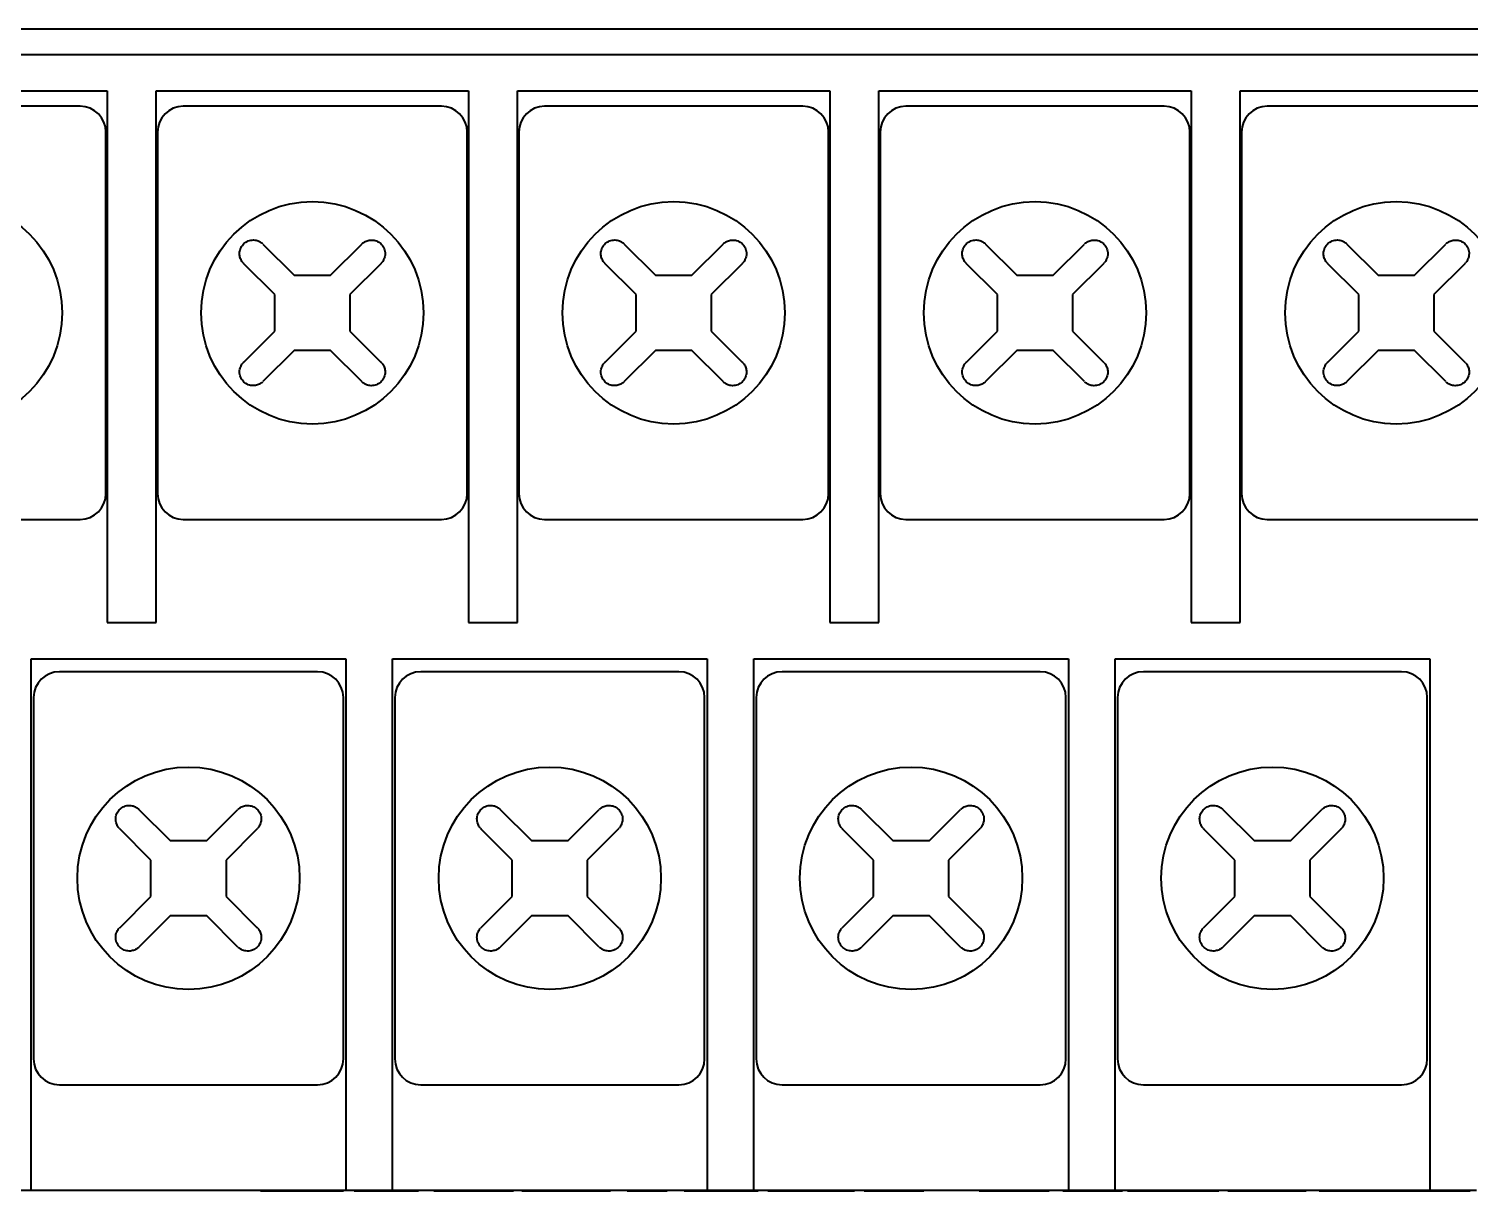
# Model space of a CAD drawing. Header units: millimetres. Extents: x 0 to 5945, y 0 to 4205.
# Drawn here: x 1637.94 to 1665.87, y 292.11 to 314.62 of the extents above; entities that cross this region are included whole.
import ezdxf

# ---------------------------------------------------------------- set-up
doc = ezdxf.new("R2010")
doc.units = ezdxf.units.MM
doc.header["$LTSCALE"] = 5
doc.layers.add('가시적인 것(ISO)', color=3, linetype='Continuous', lineweight=40)

msp = doc.modelspace()

# ---------------------------------------------------------------- linework, layer by layer
at = {"layer": '가시적인 것(ISO)'}
for p, q in [((1585.237, 314.623), (1734.237, 314.623)), ((1587.237, 314.123), (1732.237, 314.123)), ((1633.412, 313.423), (1639.462, 313.423)), ((1639.462, 313.423), (1639.462, 303.123)), ((1640.412, 303.123), (1640.412, 313.423)), ((1640.412, 313.423), (1646.462, 313.423)), ((1646.462, 313.423), (1646.462, 303.123)), ((1647.412, 303.123), (1647.412, 313.423)), ((1647.412, 313.423), (1653.462, 313.423)), ((1653.462, 313.423), (1653.462, 303.123)), ((1654.412, 303.123), (1654.412, 313.423)), ((1654.412, 313.423), (1660.462, 313.423)), ((1660.462, 313.423), (1660.462, 303.123)), ((1661.412, 303.123), (1661.412, 313.423)), ((1661.412, 313.423), (1667.462, 313.423)), ((1638.937, 313.123), (1633.937, 313.123)), ((1645.937, 313.123), (1640.937, 313.123)), ((1652.937, 313.123), (1647.937, 313.123)), ((1659.937, 313.123), (1654.937, 313.123)), ((1666.937, 313.123), (1661.937, 313.123)), ((1639.437, 305.623), (1639.437, 312.623)), ((1640.437, 312.623), (1640.437, 305.623)), ((1646.437, 305.623), (1646.437, 312.623)), ((1647.437, 312.623), (1647.437, 305.623)), ((1653.437, 305.623), (1653.437, 312.623)), ((1654.437, 312.623), (1654.437, 305.623)), ((1660.437, 305.623), (1660.437, 312.623)), ((1661.437, 312.623), (1661.437, 305.623)), ((1642.478, 310.456), (1643.083, 309.851)), ((1643.79, 309.851), (1644.395, 310.456)), ((1649.478, 310.456), (1650.083, 309.851)), ((1650.79, 309.851), (1651.395, 310.456)), ((1656.478, 310.456), (1657.083, 309.851)), ((1657.79, 309.851), (1658.395, 310.456)), ((1663.478, 310.456), (1664.083, 309.851)), ((1664.79, 309.851), (1665.395, 310.456)), ((1642.709, 309.476), (1642.104, 310.081)), ((1644.769, 310.081), (1644.164, 309.476)), ((1649.709, 309.476), (1649.104, 310.081)), ((1651.769, 310.081), (1651.164, 309.476)), ((1656.709, 309.476), (1656.104, 310.081)), ((1658.769, 310.081), (1658.164, 309.476)), ((1663.709, 309.476), (1663.104, 310.081)), ((1665.769, 310.081), (1665.164, 309.476)), ((1643.083, 309.851), (1643.79, 309.851)), ((1650.083, 309.851), (1650.79, 309.851)), ((1657.083, 309.851), (1657.79, 309.851)), ((1664.083, 309.851), (1664.79, 309.851)), ((1642.709, 308.769), (1642.709, 309.476)), ((1644.164, 309.476), (1644.164, 308.769)), ((1649.709, 308.769), (1649.709, 309.476)), ((1651.164, 309.476), (1651.164, 308.769)), ((1656.709, 308.769), (1656.709, 309.476)), ((1658.164, 309.476), (1658.164, 308.769)), ((1663.709, 308.769), (1663.709, 309.476)), ((1665.164, 309.476), (1665.164, 308.769)), ((1642.104, 308.164), (1642.709, 308.769)), ((1644.164, 308.769), (1644.769, 308.164)), ((1649.104, 308.164), (1649.709, 308.769)), ((1651.164, 308.769), (1651.769, 308.164)), ((1656.104, 308.164), (1656.709, 308.769)), ((1658.164, 308.769), (1658.769, 308.164)), ((1663.104, 308.164), (1663.709, 308.769)), ((1665.164, 308.769), (1665.769, 308.164)), ((1643.083, 308.395), (1642.478, 307.79)), ((1643.79, 308.395), (1643.083, 308.395)), ((1644.395, 307.79), (1643.79, 308.395)), ((1650.083, 308.395), (1649.478, 307.79)), ((1650.79, 308.395), (1650.083, 308.395)), ((1651.395, 307.79), (1650.79, 308.395)), ((1657.083, 308.395), (1656.478, 307.79)), ((1657.79, 308.395), (1657.083, 308.395)), ((1658.395, 307.79), (1657.79, 308.395)), ((1664.083, 308.395), (1663.478, 307.79)), ((1664.79, 308.395), (1664.083, 308.395)), ((1665.395, 307.79), (1664.79, 308.395)), ((1633.937, 305.123), (1638.937, 305.123)), ((1640.937, 305.123), (1645.937, 305.123)), ((1647.937, 305.123), (1652.937, 305.123)), ((1654.937, 305.123), (1659.937, 305.123)), ((1661.937, 305.123), (1666.937, 305.123)), ((1639.462, 303.123), (1640.412, 303.123)), ((1646.462, 303.123), (1647.412, 303.123)), ((1653.462, 303.123), (1654.412, 303.123)), ((1660.462, 303.123), (1661.412, 303.123)), ((1637.987, 302.423), (1644.087, 302.423)), ((1637.987, 292.123), (1637.987, 302.423)), ((1644.087, 302.423), (1644.087, 292.123)), ((1644.987, 302.423), (1651.087, 302.423)), ((1644.987, 292.123), (1644.987, 302.423)), ((1651.087, 302.423), (1651.087, 292.123)), ((1651.987, 302.423), (1658.087, 302.423)), ((1651.987, 292.123), (1651.987, 302.423)), ((1658.087, 302.423), (1658.087, 292.123)), ((1658.987, 302.423), (1665.087, 302.423)), ((1658.987, 292.123), (1658.987, 302.423)), ((1665.087, 302.423), (1665.087, 292.123)), ((1643.537, 302.173), (1638.537, 302.173)), ((1650.537, 302.173), (1645.537, 302.173)), ((1657.537, 302.173), (1652.537, 302.173)), ((1664.537, 302.173), (1659.537, 302.173)), ((1638.037, 301.673), (1638.037, 294.673)), ((1644.037, 294.673), (1644.037, 301.673)), ((1645.037, 301.673), (1645.037, 294.673)), ((1651.037, 294.673), (1651.037, 301.673)), ((1652.037, 301.673), (1652.037, 294.673)), ((1658.037, 294.673), (1658.037, 301.673)), ((1659.037, 301.673), (1659.037, 294.673)), ((1665.037, 294.673), (1665.037, 301.673)), ((1640.078, 299.506), (1640.683, 298.901)), ((1641.39, 298.901), (1641.995, 299.506)), ((1647.078, 299.506), (1647.683, 298.901)), ((1648.39, 298.901), (1648.995, 299.506)), ((1654.078, 299.506), (1654.683, 298.901)), ((1655.39, 298.901), (1655.995, 299.506)), ((1661.078, 299.506), (1661.683, 298.901)), ((1662.39, 298.901), (1662.995, 299.506)), ((1640.309, 298.526), (1639.704, 299.131)), ((1642.369, 299.131), (1641.764, 298.526)), ((1647.309, 298.526), (1646.704, 299.131)), ((1649.369, 299.131), (1648.764, 298.526)), ((1654.309, 298.526), (1653.704, 299.131)), ((1656.369, 299.131), (1655.764, 298.526)), ((1661.309, 298.526), (1660.704, 299.131)), ((1663.369, 299.131), (1662.764, 298.526)), ((1640.683, 298.901), (1641.39, 298.901)), ((1647.683, 298.901), (1648.39, 298.901)), ((1654.683, 298.901), (1655.39, 298.901)), ((1661.683, 298.901), (1662.39, 298.901)), ((1640.309, 297.819), (1640.309, 298.526)), ((1641.764, 298.526), (1641.764, 297.819)), ((1647.309, 297.819), (1647.309, 298.526)), ((1648.764, 298.526), (1648.764, 297.819)), ((1654.309, 297.819), (1654.309, 298.526)), ((1655.764, 298.526), (1655.764, 297.819)), ((1661.309, 297.819), (1661.309, 298.526)), ((1662.764, 298.526), (1662.764, 297.819)), ((1639.704, 297.214), (1640.309, 297.819)), ((1641.764, 297.819), (1642.369, 297.214)), ((1646.704, 297.214), (1647.309, 297.819)), ((1648.764, 297.819), (1649.369, 297.214)), ((1653.704, 297.214), (1654.309, 297.819)), ((1655.764, 297.819), (1656.369, 297.214)), ((1660.704, 297.214), (1661.309, 297.819)), ((1662.764, 297.819), (1663.369, 297.214)), ((1640.683, 297.445), (1640.078, 296.84)), ((1641.39, 297.445), (1640.683, 297.445)), ((1641.995, 296.84), (1641.39, 297.445)), ((1647.683, 297.445), (1647.078, 296.84)), ((1648.39, 297.445), (1647.683, 297.445)), ((1648.995, 296.84), (1648.39, 297.445)), ((1654.683, 297.445), (1654.078, 296.84)), ((1655.39, 297.445), (1654.683, 297.445)), ((1655.995, 296.84), (1655.39, 297.445)), ((1661.683, 297.445), (1661.078, 296.84)), ((1662.39, 297.445), (1661.683, 297.445)), ((1662.995, 296.84), (1662.39, 297.445)), ((1638.537, 294.173), (1643.537, 294.173)), ((1645.537, 294.173), (1650.537, 294.173)), ((1652.537, 294.173), (1657.537, 294.173)), ((1659.537, 294.173), (1664.537, 294.173)), ((1637.987, 292.123), (1637.087, 292.123)), ((1644.087, 292.123), (1637.987, 292.123)), ((1642.435, 292.123), (1642.435, 292.113)), ((1644.043, 292.113), (1642.435, 292.113)), ((1644.043, 292.123), (1644.043, 292.113)), ((1644.987, 292.123), (1644.087, 292.123)), ((1644.245, 292.123), (1644.245, 292.113)), ((1645.496, 292.113), (1644.245, 292.113)), ((1651.087, 292.123), (1644.987, 292.123)), ((1645.496, 292.123), (1645.496, 292.113)), ((1645.788, 292.123), (1645.788, 292.113)), ((1646.304, 292.113), (1645.788, 292.113)), ((1647.039, 292.123), (1647.039, 292.113)), ((1647.336, 292.113), (1647.039, 292.113)), ((1647.336, 292.123), (1647.336, 292.113)), ((1647.495, 292.123), (1647.495, 292.113)), ((1647.858, 292.113), (1647.495, 292.113)), ((1647.858, 292.123), (1647.858, 292.113)), ((1648.357, 292.113), (1647.858, 292.113)), ((1648.357, 292.123), (1648.357, 292.113)), ((1648.84, 292.113), (1648.357, 292.113)), ((1648.84, 292.123), (1648.84, 292.113)), ((1649.21, 292.113), (1648.84, 292.113)), ((1649.21, 292.123), (1649.21, 292.113)), ((1649.537, 292.123), (1649.537, 292.113)), ((1650.312, 292.113), (1649.537, 292.113)), ((1650.312, 292.123), (1650.312, 292.113)), ((1650.641, 292.123), (1650.641, 292.113)), ((1651.018, 292.113), (1650.641, 292.113)), ((1651.018, 292.123), (1651.018, 292.113)), ((1651.824, 292.113), (1651.018, 292.113)), ((1651.987, 292.123), (1651.087, 292.123)), ((1651.824, 292.123), (1651.824, 292.113)), ((1652.072, 292.113), (1651.824, 292.113)), ((1658.087, 292.123), (1651.987, 292.123)), ((1652.072, 292.123), (1652.072, 292.113)), ((1652.261, 292.123), (1652.261, 292.113)), ((1652.936, 292.113), (1652.261, 292.113)), ((1652.936, 292.123), (1652.936, 292.113)), ((1653.263, 292.113), (1652.936, 292.113)), ((1653.263, 292.123), (1653.263, 292.113)), ((1653.937, 292.113), (1653.263, 292.113)), ((1653.937, 292.123), (1653.937, 292.113)), ((1654.127, 292.123), (1654.127, 292.113)), ((1654.393, 292.113), (1654.127, 292.113)), ((1654.393, 292.123), (1654.393, 292.113)), ((1655.286, 292.113), (1654.393, 292.113)), ((1655.286, 292.123), (1655.286, 292.113)), ((1656.354, 292.123), (1656.354, 292.113)), ((1656.884, 292.113), (1656.354, 292.113)), ((1657.409, 292.123), (1657.409, 292.113)), ((1657.616, 292.123), (1657.616, 292.113)), ((1657.71, 292.123), (1657.71, 292.113)), ((1657.975, 292.123), (1657.975, 292.113)), ((1658.24, 292.113), (1657.975, 292.113)), ((1658.987, 292.123), (1658.087, 292.123)), ((1658.24, 292.123), (1658.24, 292.113)), ((1659.133, 292.113), (1658.24, 292.113)), ((1665.087, 292.123), (1658.987, 292.123)), ((1659.133, 292.123), (1659.133, 292.113)), ((1659.229, 292.123), (1659.229, 292.113)), ((1659.469, 292.123), (1659.469, 292.113)), ((1660.757, 292.123), (1660.757, 292.113)), ((1660.997, 292.123), (1660.997, 292.113)), ((1661.175, 292.123), (1661.175, 292.113)), ((1662.427, 292.123), (1662.427, 292.113)), ((1662.693, 292.123), (1662.693, 292.113)), ((1662.94, 292.123), (1662.94, 292.113)), ((1663.206, 292.113), (1662.94, 292.113)), ((1663.206, 292.123), (1663.206, 292.113)), ((1664.026, 292.113), (1663.206, 292.113)), ((1664.026, 292.123), (1664.026, 292.113)), ((1664.351, 292.113), (1664.026, 292.113)), ((1664.351, 292.123), (1664.351, 292.113)), ((1664.399, 292.113), (1664.351, 292.113)), ((1664.399, 292.123), (1664.399, 292.113)), ((1665.868, 292.113), (1664.399, 292.113)), ((1665.987, 292.123), (1665.087, 292.123))]:
    msp.add_line(p, q, dxfattribs=at)
for centre in [(1636.437, 309.123), (1643.437, 309.123), (1650.437, 309.123), (1657.437, 309.123), (1664.437, 309.123), (1641.037, 298.173), (1648.037, 298.173), (1655.037, 298.173), (1662.037, 298.173)]:
    msp.add_circle(centre, 2.153, dxfattribs=at)
for centre, radius, start, end in [((1638.937, 312.623), 0.5, 0, 90), ((1640.937, 312.623), 0.5, 90, 180), ((1645.937, 312.623), 0.5, 0, 90), ((1647.937, 312.623), 0.5, 90, 180), ((1652.937, 312.623), 0.5, 0, 90), ((1654.937, 312.623), 0.5, 90, 180), ((1659.937, 312.623), 0.5, 0, 90), ((1661.937, 312.623), 0.5, 90, 180), ((1642.291, 310.269), 0.265, 45, 47.5466), ((1644.582, 310.269), 0.265, 132.4534, 135), ((1649.291, 310.269), 0.265, 45, 47.5466), ((1651.582, 310.269), 0.265, 132.4534, 135), ((1656.291, 310.269), 0.265, 45, 47.5466), ((1658.582, 310.269), 0.265, 132.4534, 135), ((1663.291, 310.269), 0.265, 45, 47.5466), ((1665.582, 310.269), 0.265, 132.4534, 135), ((1642.291, 310.269), 0.265, 222.4534, 225), ((1644.582, 310.269), 0.265, 315, 317.5466), ((1649.291, 310.269), 0.265, 222.4534, 225), ((1651.582, 310.269), 0.265, 315, 317.5466), ((1656.291, 310.269), 0.265, 222.4534, 225), ((1658.582, 310.269), 0.265, 315, 317.5466), ((1663.291, 310.269), 0.265, 222.4534, 225), ((1665.582, 310.269), 0.265, 315, 317.5466), ((1642.291, 307.977), 0.265, 135, 137.5466), ((1644.582, 307.977), 0.265, 42.4534, 45), ((1649.291, 307.977), 0.265, 135, 137.5466), ((1651.582, 307.977), 0.265, 42.4534, 45), ((1656.291, 307.977), 0.265, 135, 137.5466), ((1658.582, 307.977), 0.265, 42.4534, 45), ((1663.291, 307.977), 0.265, 135, 137.5466), ((1665.582, 307.977), 0.265, 42.4534, 45), ((1642.291, 307.977), 0.265, 312.4534, 315), ((1644.582, 307.977), 0.265, 225, 227.5466), ((1649.291, 307.977), 0.265, 312.4534, 315), ((1651.582, 307.977), 0.265, 225, 227.5466), ((1656.291, 307.977), 0.265, 312.4534, 315), ((1658.582, 307.977), 0.265, 225, 227.5466), ((1663.291, 307.977), 0.265, 312.4534, 315), ((1665.582, 307.977), 0.265, 225, 227.5466), ((1638.937, 305.623), 0.5, 270, 0), ((1640.937, 305.623), 0.5, 180, 270), ((1645.937, 305.623), 0.5, 270, 0), ((1647.937, 305.623), 0.5, 180, 270), ((1652.937, 305.623), 0.5, 270, 0), ((1654.937, 305.623), 0.5, 180, 270), ((1659.937, 305.623), 0.5, 270, 0), ((1661.937, 305.623), 0.5, 180, 270), ((1638.537, 301.673), 0.5, 90, 180), ((1643.537, 301.673), 0.5, 0, 90), ((1645.537, 301.673), 0.5, 90, 180), ((1650.537, 301.673), 0.5, 0, 90), ((1652.537, 301.673), 0.5, 90, 180), ((1657.537, 301.673), 0.5, 0, 90), ((1659.537, 301.673), 0.5, 90, 180), ((1664.537, 301.673), 0.5, 0, 90), ((1639.891, 299.319), 0.265, 45, 47.5466), ((1642.182, 299.319), 0.265, 132.4534, 135), ((1646.891, 299.319), 0.265, 45, 47.5466), ((1649.182, 299.319), 0.265, 132.4534, 135), ((1653.891, 299.319), 0.265, 45, 47.5466), ((1656.182, 299.319), 0.265, 132.4534, 135), ((1660.891, 299.319), 0.265, 45, 47.5466), ((1663.182, 299.319), 0.265, 132.4534, 135), ((1639.891, 299.319), 0.265, 222.4534, 225), ((1642.182, 299.319), 0.265, 315, 317.5466), ((1646.891, 299.319), 0.265, 222.4534, 225), ((1649.182, 299.319), 0.265, 315, 317.5466), ((1653.891, 299.319), 0.265, 222.4534, 225), ((1656.182, 299.319), 0.265, 315, 317.5466), ((1660.891, 299.319), 0.265, 222.4534, 225), ((1663.182, 299.319), 0.265, 315, 317.5466), ((1639.891, 297.027), 0.265, 135, 137.5466), ((1642.182, 297.027), 0.265, 42.4534, 45), ((1646.891, 297.027), 0.265, 135, 137.5466), ((1649.182, 297.027), 0.265, 42.4534, 45), ((1653.891, 297.027), 0.265, 135, 137.5466), ((1656.182, 297.027), 0.265, 42.4534, 45), ((1660.891, 297.027), 0.265, 135, 137.5466), ((1663.182, 297.027), 0.265, 42.4534, 45), ((1639.891, 297.027), 0.265, 312.4534, 315), ((1642.182, 297.027), 0.265, 225, 227.5466), ((1646.891, 297.027), 0.265, 312.4534, 315), ((1649.182, 297.027), 0.265, 225, 227.5466), ((1653.891, 297.027), 0.265, 312.4534, 315), ((1656.182, 297.027), 0.265, 225, 227.5466), ((1660.891, 297.027), 0.265, 312.4534, 315), ((1663.182, 297.027), 0.265, 225, 227.5466), ((1638.537, 294.673), 0.5, 180, 270), ((1643.537, 294.673), 0.5, 270, 0), ((1645.537, 294.673), 0.5, 180, 270), ((1650.537, 294.673), 0.5, 270, 0), ((1652.537, 294.673), 0.5, 180, 270), ((1657.537, 294.673), 0.5, 270, 0), ((1659.537, 294.673), 0.5, 180, 270), ((1664.537, 294.673), 0.5, 270, 0)]:
    msp.add_arc(centre, radius, start, end, dxfattribs=at)
for points, knots in [([(1642.096, 310.09), (1642.079, 310.108), (1642.066, 310.128), (1642.043, 310.173), (1642.034, 310.199), (1642.025, 310.256), (1642.025, 310.288), (1642.037, 310.35), (1642.049, 310.381), (1642.084, 310.436), (1642.105, 310.46), (1642.157, 310.499), (1642.186, 310.514), (1642.252, 310.533), (1642.287, 310.536), (1642.353, 310.528), (1642.383, 310.519), (1642.432, 310.494), (1642.452, 310.48), (1642.47, 310.464)], [0.17059599, 0.17059599, 0.17059599, 0.17059599, 0.177827, 0.177827, 0.18607071, 0.18607071, 0.19559567, 0.19559567, 0.20559758, 0.20559758, 0.21517808, 0.21517808, 0.22505637, 0.22505637, 0.23591621, 0.23591621, 0.2454181, 0.2454181, 0.25259342, 0.25259342, 0.25259342, 0.25259342]), ([(1644.404, 310.464), (1644.421, 310.48), (1644.441, 310.494), (1644.487, 310.517), (1644.513, 310.525), (1644.57, 310.535), (1644.601, 310.534), (1644.664, 310.522), (1644.695, 310.51), (1644.75, 310.476), (1644.774, 310.454), (1644.813, 310.403), (1644.828, 310.373), (1644.846, 310.308), (1644.849, 310.272), (1644.841, 310.206), (1644.832, 310.176), (1644.807, 310.127), (1644.794, 310.108), (1644.778, 310.09)], [0.17059599, 0.17059599, 0.17059599, 0.17059599, 0.177827, 0.177827, 0.18607071, 0.18607071, 0.19559567, 0.19559567, 0.20559758, 0.20559758, 0.21517808, 0.21517808, 0.22505637, 0.22505637, 0.23591621, 0.23591621, 0.2454181, 0.2454181, 0.25259342, 0.25259342, 0.25259342, 0.25259342]), ([(1649.096, 310.09), (1649.079, 310.108), (1649.066, 310.128), (1649.043, 310.173), (1649.034, 310.199), (1649.025, 310.256), (1649.025, 310.288), (1649.037, 310.35), (1649.049, 310.381), (1649.084, 310.436), (1649.105, 310.46), (1649.157, 310.499), (1649.186, 310.514), (1649.252, 310.533), (1649.287, 310.536), (1649.353, 310.528), (1649.383, 310.519), (1649.432, 310.494), (1649.452, 310.48), (1649.47, 310.464)], [0.17059599, 0.17059599, 0.17059599, 0.17059599, 0.177827, 0.177827, 0.18607071, 0.18607071, 0.19559567, 0.19559567, 0.20559758, 0.20559758, 0.21517808, 0.21517808, 0.22505637, 0.22505637, 0.23591621, 0.23591621, 0.2454181, 0.2454181, 0.25259342, 0.25259342, 0.25259342, 0.25259342]), ([(1651.404, 310.464), (1651.421, 310.48), (1651.441, 310.494), (1651.487, 310.517), (1651.513, 310.525), (1651.57, 310.535), (1651.601, 310.534), (1651.664, 310.522), (1651.695, 310.51), (1651.75, 310.476), (1651.774, 310.454), (1651.813, 310.403), (1651.828, 310.373), (1651.846, 310.308), (1651.849, 310.272), (1651.841, 310.206), (1651.832, 310.176), (1651.807, 310.127), (1651.794, 310.108), (1651.778, 310.09)], [0.17059599, 0.17059599, 0.17059599, 0.17059599, 0.177827, 0.177827, 0.18607071, 0.18607071, 0.19559567, 0.19559567, 0.20559758, 0.20559758, 0.21517808, 0.21517808, 0.22505637, 0.22505637, 0.23591621, 0.23591621, 0.2454181, 0.2454181, 0.25259342, 0.25259342, 0.25259342, 0.25259342]), ([(1656.096, 310.09), (1656.079, 310.108), (1656.066, 310.128), (1656.043, 310.173), (1656.034, 310.199), (1656.025, 310.256), (1656.025, 310.288), (1656.037, 310.35), (1656.049, 310.381), (1656.084, 310.436), (1656.105, 310.46), (1656.157, 310.499), (1656.186, 310.514), (1656.252, 310.533), (1656.287, 310.536), (1656.353, 310.528), (1656.383, 310.519), (1656.432, 310.494), (1656.452, 310.48), (1656.47, 310.464)], [0.17059599, 0.17059599, 0.17059599, 0.17059599, 0.177827, 0.177827, 0.18607071, 0.18607071, 0.19559567, 0.19559567, 0.20559758, 0.20559758, 0.21517808, 0.21517808, 0.22505637, 0.22505637, 0.23591621, 0.23591621, 0.2454181, 0.2454181, 0.25259342, 0.25259342, 0.25259342, 0.25259342]), ([(1658.404, 310.464), (1658.421, 310.48), (1658.441, 310.494), (1658.487, 310.517), (1658.513, 310.525), (1658.57, 310.535), (1658.601, 310.534), (1658.664, 310.522), (1658.695, 310.51), (1658.75, 310.476), (1658.774, 310.454), (1658.813, 310.403), (1658.828, 310.373), (1658.846, 310.308), (1658.849, 310.272), (1658.841, 310.206), (1658.832, 310.176), (1658.807, 310.127), (1658.794, 310.108), (1658.778, 310.09)], [0.17059599, 0.17059599, 0.17059599, 0.17059599, 0.177827, 0.177827, 0.18607071, 0.18607071, 0.19559567, 0.19559567, 0.20559758, 0.20559758, 0.21517808, 0.21517808, 0.22505637, 0.22505637, 0.23591621, 0.23591621, 0.2454181, 0.2454181, 0.25259342, 0.25259342, 0.25259342, 0.25259342]), ([(1663.096, 310.09), (1663.079, 310.108), (1663.066, 310.128), (1663.043, 310.173), (1663.034, 310.199), (1663.025, 310.256), (1663.025, 310.288), (1663.037, 310.35), (1663.049, 310.381), (1663.084, 310.436), (1663.105, 310.46), (1663.157, 310.499), (1663.186, 310.514), (1663.252, 310.533), (1663.287, 310.536), (1663.353, 310.528), (1663.383, 310.519), (1663.432, 310.494), (1663.452, 310.48), (1663.47, 310.464)], [0.17059599, 0.17059599, 0.17059599, 0.17059599, 0.177827, 0.177827, 0.18607071, 0.18607071, 0.19559567, 0.19559567, 0.20559758, 0.20559758, 0.21517808, 0.21517808, 0.22505637, 0.22505637, 0.23591621, 0.23591621, 0.2454181, 0.2454181, 0.25259342, 0.25259342, 0.25259342, 0.25259342]), ([(1665.404, 310.464), (1665.421, 310.48), (1665.441, 310.494), (1665.487, 310.517), (1665.513, 310.525), (1665.57, 310.535), (1665.601, 310.534), (1665.664, 310.522), (1665.695, 310.51), (1665.75, 310.476), (1665.774, 310.454), (1665.813, 310.403), (1665.828, 310.373), (1665.846, 310.308), (1665.849, 310.272), (1665.841, 310.206), (1665.832, 310.176), (1665.807, 310.127), (1665.794, 310.108), (1665.778, 310.09)], [0.17059599, 0.17059599, 0.17059599, 0.17059599, 0.177827, 0.177827, 0.18607071, 0.18607071, 0.19559567, 0.19559567, 0.20559758, 0.20559758, 0.21517808, 0.21517808, 0.22505637, 0.22505637, 0.23591621, 0.23591621, 0.2454181, 0.2454181, 0.25259342, 0.25259342, 0.25259342, 0.25259342]), ([(1642.47, 307.782), (1642.452, 307.766), (1642.432, 307.752), (1642.386, 307.729), (1642.36, 307.721), (1642.303, 307.711), (1642.272, 307.712), (1642.209, 307.723), (1642.178, 307.736), (1642.123, 307.77), (1642.1, 307.792), (1642.061, 307.843), (1642.046, 307.873), (1642.027, 307.938), (1642.024, 307.974), (1642.032, 308.039), (1642.041, 308.07), (1642.066, 308.119), (1642.08, 308.138), (1642.096, 308.156)], [0.17059599, 0.17059599, 0.17059599, 0.17059599, 0.177827, 0.177827, 0.18607071, 0.18607071, 0.19559567, 0.19559567, 0.20559758, 0.20559758, 0.21517808, 0.21517808, 0.22505637, 0.22505637, 0.23591621, 0.23591621, 0.2454181, 0.2454181, 0.25259342, 0.25259342, 0.25259342, 0.25259342]), ([(1644.778, 308.156), (1644.794, 308.138), (1644.808, 308.118), (1644.831, 308.073), (1644.839, 308.047), (1644.848, 307.989), (1644.848, 307.958), (1644.836, 307.896), (1644.824, 307.865), (1644.79, 307.81), (1644.768, 307.786), (1644.716, 307.747), (1644.687, 307.732), (1644.622, 307.713), (1644.586, 307.71), (1644.52, 307.718), (1644.49, 307.727), (1644.441, 307.752), (1644.421, 307.766), (1644.404, 307.782)], [0.17059599, 0.17059599, 0.17059599, 0.17059599, 0.177827, 0.177827, 0.18607071, 0.18607071, 0.19559567, 0.19559567, 0.20559758, 0.20559758, 0.21517808, 0.21517808, 0.22505637, 0.22505637, 0.23591621, 0.23591621, 0.2454181, 0.2454181, 0.25259342, 0.25259342, 0.25259342, 0.25259342]), ([(1649.47, 307.782), (1649.452, 307.766), (1649.432, 307.752), (1649.386, 307.729), (1649.36, 307.721), (1649.303, 307.711), (1649.272, 307.712), (1649.209, 307.723), (1649.178, 307.736), (1649.123, 307.77), (1649.1, 307.792), (1649.061, 307.843), (1649.046, 307.873), (1649.027, 307.938), (1649.024, 307.974), (1649.032, 308.039), (1649.041, 308.07), (1649.066, 308.119), (1649.08, 308.138), (1649.096, 308.156)], [0.17059599, 0.17059599, 0.17059599, 0.17059599, 0.177827, 0.177827, 0.18607071, 0.18607071, 0.19559567, 0.19559567, 0.20559758, 0.20559758, 0.21517808, 0.21517808, 0.22505637, 0.22505637, 0.23591621, 0.23591621, 0.2454181, 0.2454181, 0.25259342, 0.25259342, 0.25259342, 0.25259342]), ([(1651.778, 308.156), (1651.794, 308.138), (1651.808, 308.118), (1651.831, 308.073), (1651.839, 308.047), (1651.848, 307.989), (1651.848, 307.958), (1651.836, 307.896), (1651.824, 307.865), (1651.79, 307.81), (1651.768, 307.786), (1651.716, 307.747), (1651.687, 307.732), (1651.622, 307.713), (1651.586, 307.71), (1651.52, 307.718), (1651.49, 307.727), (1651.441, 307.752), (1651.421, 307.766), (1651.404, 307.782)], [0.17059599, 0.17059599, 0.17059599, 0.17059599, 0.177827, 0.177827, 0.18607071, 0.18607071, 0.19559567, 0.19559567, 0.20559758, 0.20559758, 0.21517808, 0.21517808, 0.22505637, 0.22505637, 0.23591621, 0.23591621, 0.2454181, 0.2454181, 0.25259342, 0.25259342, 0.25259342, 0.25259342]), ([(1656.47, 307.782), (1656.452, 307.766), (1656.432, 307.752), (1656.386, 307.729), (1656.36, 307.721), (1656.303, 307.711), (1656.272, 307.712), (1656.209, 307.723), (1656.178, 307.736), (1656.123, 307.77), (1656.1, 307.792), (1656.061, 307.843), (1656.046, 307.873), (1656.027, 307.938), (1656.024, 307.974), (1656.032, 308.039), (1656.041, 308.07), (1656.066, 308.119), (1656.08, 308.138), (1656.096, 308.156)], [0.17059599, 0.17059599, 0.17059599, 0.17059599, 0.177827, 0.177827, 0.18607071, 0.18607071, 0.19559567, 0.19559567, 0.20559758, 0.20559758, 0.21517808, 0.21517808, 0.22505637, 0.22505637, 0.23591621, 0.23591621, 0.2454181, 0.2454181, 0.25259342, 0.25259342, 0.25259342, 0.25259342]), ([(1658.778, 308.156), (1658.794, 308.138), (1658.808, 308.118), (1658.831, 308.073), (1658.839, 308.047), (1658.848, 307.989), (1658.848, 307.958), (1658.836, 307.896), (1658.824, 307.865), (1658.79, 307.81), (1658.768, 307.786), (1658.716, 307.747), (1658.687, 307.732), (1658.622, 307.713), (1658.586, 307.71), (1658.52, 307.718), (1658.49, 307.727), (1658.441, 307.752), (1658.421, 307.766), (1658.404, 307.782)], [0.17059599, 0.17059599, 0.17059599, 0.17059599, 0.177827, 0.177827, 0.18607071, 0.18607071, 0.19559567, 0.19559567, 0.20559758, 0.20559758, 0.21517808, 0.21517808, 0.22505637, 0.22505637, 0.23591621, 0.23591621, 0.2454181, 0.2454181, 0.25259342, 0.25259342, 0.25259342, 0.25259342]), ([(1663.47, 307.782), (1663.452, 307.766), (1663.432, 307.752), (1663.386, 307.729), (1663.36, 307.721), (1663.303, 307.711), (1663.272, 307.712), (1663.209, 307.723), (1663.178, 307.736), (1663.123, 307.77), (1663.1, 307.792), (1663.061, 307.843), (1663.046, 307.873), (1663.027, 307.938), (1663.024, 307.974), (1663.032, 308.039), (1663.041, 308.07), (1663.066, 308.119), (1663.08, 308.138), (1663.096, 308.156)], [0.17059599, 0.17059599, 0.17059599, 0.17059599, 0.177827, 0.177827, 0.18607071, 0.18607071, 0.19559567, 0.19559567, 0.20559758, 0.20559758, 0.21517808, 0.21517808, 0.22505637, 0.22505637, 0.23591621, 0.23591621, 0.2454181, 0.2454181, 0.25259342, 0.25259342, 0.25259342, 0.25259342]), ([(1665.778, 308.156), (1665.794, 308.138), (1665.808, 308.118), (1665.831, 308.073), (1665.839, 308.047), (1665.848, 307.989), (1665.848, 307.958), (1665.836, 307.896), (1665.824, 307.865), (1665.79, 307.81), (1665.768, 307.786), (1665.716, 307.747), (1665.687, 307.732), (1665.622, 307.713), (1665.586, 307.71), (1665.52, 307.718), (1665.49, 307.727), (1665.441, 307.752), (1665.421, 307.766), (1665.404, 307.782)], [0.17059599, 0.17059599, 0.17059599, 0.17059599, 0.177827, 0.177827, 0.18607071, 0.18607071, 0.19559567, 0.19559567, 0.20559758, 0.20559758, 0.21517808, 0.21517808, 0.22505637, 0.22505637, 0.23591621, 0.23591621, 0.2454181, 0.2454181, 0.25259342, 0.25259342, 0.25259342, 0.25259342]), ([(1639.696, 299.14), (1639.679, 299.158), (1639.666, 299.178), (1639.643, 299.223), (1639.634, 299.249), (1639.625, 299.306), (1639.625, 299.338), (1639.637, 299.4), (1639.649, 299.431), (1639.684, 299.486), (1639.705, 299.51), (1639.757, 299.549), (1639.786, 299.564), (1639.852, 299.583), (1639.887, 299.586), (1639.953, 299.578), (1639.983, 299.569), (1640.032, 299.544), (1640.052, 299.53), (1640.07, 299.514)], [0.17059599, 0.17059599, 0.17059599, 0.17059599, 0.177827, 0.177827, 0.18607071, 0.18607071, 0.19559567, 0.19559567, 0.20559758, 0.20559758, 0.21517808, 0.21517808, 0.22505637, 0.22505637, 0.23591621, 0.23591621, 0.2454181, 0.2454181, 0.25259342, 0.25259342, 0.25259342, 0.25259342]), ([(1642.004, 299.514), (1642.021, 299.53), (1642.041, 299.544), (1642.087, 299.567), (1642.113, 299.575), (1642.17, 299.585), (1642.201, 299.584), (1642.264, 299.572), (1642.295, 299.56), (1642.35, 299.526), (1642.374, 299.504), (1642.413, 299.453), (1642.428, 299.423), (1642.446, 299.358), (1642.449, 299.322), (1642.441, 299.256), (1642.432, 299.226), (1642.407, 299.177), (1642.394, 299.158), (1642.378, 299.14)], [0.17059599, 0.17059599, 0.17059599, 0.17059599, 0.177827, 0.177827, 0.18607071, 0.18607071, 0.19559567, 0.19559567, 0.20559758, 0.20559758, 0.21517808, 0.21517808, 0.22505637, 0.22505637, 0.23591621, 0.23591621, 0.2454181, 0.2454181, 0.25259342, 0.25259342, 0.25259342, 0.25259342]), ([(1646.696, 299.14), (1646.679, 299.158), (1646.666, 299.178), (1646.643, 299.223), (1646.634, 299.249), (1646.625, 299.306), (1646.625, 299.338), (1646.637, 299.4), (1646.649, 299.431), (1646.684, 299.486), (1646.705, 299.51), (1646.757, 299.549), (1646.786, 299.564), (1646.852, 299.583), (1646.887, 299.586), (1646.953, 299.578), (1646.983, 299.569), (1647.032, 299.544), (1647.052, 299.53), (1647.07, 299.514)], [0.17059599, 0.17059599, 0.17059599, 0.17059599, 0.177827, 0.177827, 0.18607071, 0.18607071, 0.19559567, 0.19559567, 0.20559758, 0.20559758, 0.21517808, 0.21517808, 0.22505637, 0.22505637, 0.23591621, 0.23591621, 0.2454181, 0.2454181, 0.25259342, 0.25259342, 0.25259342, 0.25259342]), ([(1649.004, 299.514), (1649.021, 299.53), (1649.041, 299.544), (1649.087, 299.567), (1649.113, 299.575), (1649.17, 299.585), (1649.201, 299.584), (1649.264, 299.572), (1649.295, 299.56), (1649.35, 299.526), (1649.374, 299.504), (1649.413, 299.453), (1649.428, 299.423), (1649.446, 299.358), (1649.449, 299.322), (1649.441, 299.256), (1649.432, 299.226), (1649.407, 299.177), (1649.394, 299.158), (1649.378, 299.14)], [0.17059599, 0.17059599, 0.17059599, 0.17059599, 0.177827, 0.177827, 0.18607071, 0.18607071, 0.19559567, 0.19559567, 0.20559758, 0.20559758, 0.21517808, 0.21517808, 0.22505637, 0.22505637, 0.23591621, 0.23591621, 0.2454181, 0.2454181, 0.25259342, 0.25259342, 0.25259342, 0.25259342]), ([(1653.696, 299.14), (1653.679, 299.158), (1653.666, 299.178), (1653.643, 299.223), (1653.634, 299.249), (1653.625, 299.306), (1653.625, 299.338), (1653.637, 299.4), (1653.649, 299.431), (1653.684, 299.486), (1653.705, 299.51), (1653.757, 299.549), (1653.786, 299.564), (1653.852, 299.583), (1653.887, 299.586), (1653.953, 299.578), (1653.983, 299.569), (1654.032, 299.544), (1654.052, 299.53), (1654.07, 299.514)], [0.17059599, 0.17059599, 0.17059599, 0.17059599, 0.177827, 0.177827, 0.18607071, 0.18607071, 0.19559567, 0.19559567, 0.20559758, 0.20559758, 0.21517808, 0.21517808, 0.22505637, 0.22505637, 0.23591621, 0.23591621, 0.2454181, 0.2454181, 0.25259342, 0.25259342, 0.25259342, 0.25259342]), ([(1656.004, 299.514), (1656.021, 299.53), (1656.041, 299.544), (1656.087, 299.567), (1656.113, 299.575), (1656.17, 299.585), (1656.201, 299.584), (1656.264, 299.572), (1656.295, 299.56), (1656.35, 299.526), (1656.374, 299.504), (1656.413, 299.453), (1656.428, 299.423), (1656.446, 299.358), (1656.449, 299.322), (1656.441, 299.256), (1656.432, 299.226), (1656.407, 299.177), (1656.394, 299.158), (1656.378, 299.14)], [0.17059599, 0.17059599, 0.17059599, 0.17059599, 0.177827, 0.177827, 0.18607071, 0.18607071, 0.19559567, 0.19559567, 0.20559758, 0.20559758, 0.21517808, 0.21517808, 0.22505637, 0.22505637, 0.23591621, 0.23591621, 0.2454181, 0.2454181, 0.25259342, 0.25259342, 0.25259342, 0.25259342]), ([(1660.696, 299.14), (1660.679, 299.158), (1660.666, 299.178), (1660.643, 299.223), (1660.634, 299.249), (1660.625, 299.306), (1660.625, 299.338), (1660.637, 299.4), (1660.649, 299.431), (1660.684, 299.486), (1660.705, 299.51), (1660.757, 299.549), (1660.786, 299.564), (1660.852, 299.583), (1660.887, 299.586), (1660.953, 299.578), (1660.983, 299.569), (1661.032, 299.544), (1661.052, 299.53), (1661.07, 299.514)], [0.17059599, 0.17059599, 0.17059599, 0.17059599, 0.177827, 0.177827, 0.18607071, 0.18607071, 0.19559567, 0.19559567, 0.20559758, 0.20559758, 0.21517808, 0.21517808, 0.22505637, 0.22505637, 0.23591621, 0.23591621, 0.2454181, 0.2454181, 0.25259342, 0.25259342, 0.25259342, 0.25259342]), ([(1663.004, 299.514), (1663.021, 299.53), (1663.041, 299.544), (1663.087, 299.567), (1663.113, 299.575), (1663.17, 299.585), (1663.201, 299.584), (1663.264, 299.572), (1663.295, 299.56), (1663.35, 299.526), (1663.374, 299.504), (1663.413, 299.453), (1663.428, 299.423), (1663.446, 299.358), (1663.449, 299.322), (1663.441, 299.256), (1663.432, 299.226), (1663.407, 299.177), (1663.394, 299.158), (1663.378, 299.14)], [0.17059599, 0.17059599, 0.17059599, 0.17059599, 0.177827, 0.177827, 0.18607071, 0.18607071, 0.19559567, 0.19559567, 0.20559758, 0.20559758, 0.21517808, 0.21517808, 0.22505637, 0.22505637, 0.23591621, 0.23591621, 0.2454181, 0.2454181, 0.25259342, 0.25259342, 0.25259342, 0.25259342]), ([(1640.07, 296.832), (1640.052, 296.816), (1640.032, 296.802), (1639.986, 296.779), (1639.96, 296.771), (1639.903, 296.761), (1639.872, 296.762), (1639.809, 296.773), (1639.778, 296.786), (1639.723, 296.82), (1639.7, 296.842), (1639.661, 296.893), (1639.646, 296.923), (1639.627, 296.988), (1639.624, 297.024), (1639.632, 297.089), (1639.641, 297.12), (1639.666, 297.169), (1639.68, 297.188), (1639.696, 297.206)], [0.17059599, 0.17059599, 0.17059599, 0.17059599, 0.177827, 0.177827, 0.18607071, 0.18607071, 0.19559567, 0.19559567, 0.20559758, 0.20559758, 0.21517808, 0.21517808, 0.22505637, 0.22505637, 0.23591621, 0.23591621, 0.2454181, 0.2454181, 0.25259342, 0.25259342, 0.25259342, 0.25259342]), ([(1642.378, 297.206), (1642.394, 297.188), (1642.408, 297.168), (1642.431, 297.123), (1642.439, 297.097), (1642.448, 297.039), (1642.448, 297.008), (1642.436, 296.946), (1642.424, 296.915), (1642.39, 296.86), (1642.368, 296.836), (1642.316, 296.797), (1642.287, 296.782), (1642.222, 296.763), (1642.186, 296.76), (1642.12, 296.768), (1642.09, 296.777), (1642.041, 296.802), (1642.021, 296.816), (1642.004, 296.832)], [0.17059599, 0.17059599, 0.17059599, 0.17059599, 0.177827, 0.177827, 0.18607071, 0.18607071, 0.19559567, 0.19559567, 0.20559758, 0.20559758, 0.21517808, 0.21517808, 0.22505637, 0.22505637, 0.23591621, 0.23591621, 0.2454181, 0.2454181, 0.25259342, 0.25259342, 0.25259342, 0.25259342]), ([(1647.07, 296.832), (1647.052, 296.816), (1647.032, 296.802), (1646.986, 296.779), (1646.96, 296.771), (1646.903, 296.761), (1646.872, 296.762), (1646.809, 296.773), (1646.778, 296.786), (1646.723, 296.82), (1646.7, 296.842), (1646.661, 296.893), (1646.646, 296.923), (1646.627, 296.988), (1646.624, 297.024), (1646.632, 297.089), (1646.641, 297.12), (1646.666, 297.169), (1646.68, 297.188), (1646.696, 297.206)], [0.17059599, 0.17059599, 0.17059599, 0.17059599, 0.177827, 0.177827, 0.18607071, 0.18607071, 0.19559567, 0.19559567, 0.20559758, 0.20559758, 0.21517808, 0.21517808, 0.22505637, 0.22505637, 0.23591621, 0.23591621, 0.2454181, 0.2454181, 0.25259342, 0.25259342, 0.25259342, 0.25259342]), ([(1649.378, 297.206), (1649.394, 297.188), (1649.408, 297.168), (1649.431, 297.123), (1649.439, 297.097), (1649.448, 297.039), (1649.448, 297.008), (1649.436, 296.946), (1649.424, 296.915), (1649.39, 296.86), (1649.368, 296.836), (1649.316, 296.797), (1649.287, 296.782), (1649.222, 296.763), (1649.186, 296.76), (1649.12, 296.768), (1649.09, 296.777), (1649.041, 296.802), (1649.021, 296.816), (1649.004, 296.832)], [0.17059599, 0.17059599, 0.17059599, 0.17059599, 0.177827, 0.177827, 0.18607071, 0.18607071, 0.19559567, 0.19559567, 0.20559758, 0.20559758, 0.21517808, 0.21517808, 0.22505637, 0.22505637, 0.23591621, 0.23591621, 0.2454181, 0.2454181, 0.25259342, 0.25259342, 0.25259342, 0.25259342]), ([(1654.07, 296.832), (1654.052, 296.816), (1654.032, 296.802), (1653.986, 296.779), (1653.96, 296.771), (1653.903, 296.761), (1653.872, 296.762), (1653.809, 296.773), (1653.778, 296.786), (1653.723, 296.82), (1653.7, 296.842), (1653.661, 296.893), (1653.646, 296.923), (1653.627, 296.988), (1653.624, 297.024), (1653.632, 297.089), (1653.641, 297.12), (1653.666, 297.169), (1653.68, 297.188), (1653.696, 297.206)], [0.17059599, 0.17059599, 0.17059599, 0.17059599, 0.177827, 0.177827, 0.18607071, 0.18607071, 0.19559567, 0.19559567, 0.20559758, 0.20559758, 0.21517808, 0.21517808, 0.22505637, 0.22505637, 0.23591621, 0.23591621, 0.2454181, 0.2454181, 0.25259342, 0.25259342, 0.25259342, 0.25259342]), ([(1656.378, 297.206), (1656.394, 297.188), (1656.408, 297.168), (1656.431, 297.123), (1656.439, 297.097), (1656.448, 297.039), (1656.448, 297.008), (1656.436, 296.946), (1656.424, 296.915), (1656.39, 296.86), (1656.368, 296.836), (1656.316, 296.797), (1656.287, 296.782), (1656.222, 296.763), (1656.186, 296.76), (1656.12, 296.768), (1656.09, 296.777), (1656.041, 296.802), (1656.021, 296.816), (1656.004, 296.832)], [0.17059599, 0.17059599, 0.17059599, 0.17059599, 0.177827, 0.177827, 0.18607071, 0.18607071, 0.19559567, 0.19559567, 0.20559758, 0.20559758, 0.21517808, 0.21517808, 0.22505637, 0.22505637, 0.23591621, 0.23591621, 0.2454181, 0.2454181, 0.25259342, 0.25259342, 0.25259342, 0.25259342]), ([(1661.07, 296.832), (1661.052, 296.816), (1661.032, 296.802), (1660.986, 296.779), (1660.96, 296.771), (1660.903, 296.761), (1660.872, 296.762), (1660.809, 296.773), (1660.778, 296.786), (1660.723, 296.82), (1660.7, 296.842), (1660.661, 296.893), (1660.646, 296.923), (1660.627, 296.988), (1660.624, 297.024), (1660.632, 297.089), (1660.641, 297.12), (1660.666, 297.169), (1660.68, 297.188), (1660.696, 297.206)], [0.17059599, 0.17059599, 0.17059599, 0.17059599, 0.177827, 0.177827, 0.18607071, 0.18607071, 0.19559567, 0.19559567, 0.20559758, 0.20559758, 0.21517808, 0.21517808, 0.22505637, 0.22505637, 0.23591621, 0.23591621, 0.2454181, 0.2454181, 0.25259342, 0.25259342, 0.25259342, 0.25259342]), ([(1663.378, 297.206), (1663.394, 297.188), (1663.408, 297.168), (1663.431, 297.123), (1663.439, 297.097), (1663.448, 297.039), (1663.448, 297.008), (1663.436, 296.946), (1663.424, 296.915), (1663.39, 296.86), (1663.368, 296.836), (1663.316, 296.797), (1663.287, 296.782), (1663.222, 296.763), (1663.186, 296.76), (1663.12, 296.768), (1663.09, 296.777), (1663.041, 296.802), (1663.021, 296.816), (1663.004, 296.832)], [0.17059599, 0.17059599, 0.17059599, 0.17059599, 0.177827, 0.177827, 0.18607071, 0.18607071, 0.19559567, 0.19559567, 0.20559758, 0.20559758, 0.21517808, 0.21517808, 0.22505637, 0.22505637, 0.23591621, 0.23591621, 0.2454181, 0.2454181, 0.25259342, 0.25259342, 0.25259342, 0.25259342]), ([(1646.812, 292.113), (1646.778, 292.113), (1646.742, 292.113), (1646.668, 292.113), (1646.63, 292.113), (1646.496, 292.113), (1646.4, 292.113), (1646.304, 292.113)], [-0.05283773, -0.05283773, -0.05283773, -0.05283773, -0.04063707, -0.04063707, -0.02882855, -0.02882855, 0, 0, 0, 0]), ([(1647.039, 292.113), (1647.037, 292.113), (1647.034, 292.113), (1647.008, 292.113), (1646.99, 292.113), (1646.918, 292.113), (1646.87, 292.113), (1646.812, 292.113)], [-0.06343926, -0.06343926, -0.06343926, -0.06343926, -0.03832124, -0.03832124, -0.02042273, -0.02042273, 0, 0, 0, 0]), ([(1657.409, 292.113), (1657.345, 292.113), (1657.277, 292.113), (1657.098, 292.113), (1656.991, 292.113), (1656.884, 292.113)], [-0.05399827, -0.05399827, -0.05399827, -0.05399827, -0.03212032, -0.03212032, 0, 0, 0, 0]), ([(1657.616, 292.113), (1657.613, 292.113), (1657.609, 292.113), (1657.571, 292.113), (1657.544, 292.113), (1657.495, 292.113), (1657.454, 292.113), (1657.409, 292.113)], [-0.02917481, -0.02917481, -0.02917481, -0.02917481, -0.02252189, -0.02252189, -0.01534242, -0.01534242, 0, 0, 0, 0]), ([(1657.71, 292.113), (1657.708, 292.113), (1657.705, 292.113), (1657.683, 292.113), (1657.667, 292.113), (1657.637, 292.113), (1657.627, 292.113), (1657.616, 292.113)], [-0.07624696, -0.07624696, -0.07624696, -0.07624696, -0.05813545, -0.05813545, -0.04145925, -0.04145925, -0.03522516, -0.03522516, -0.03522516, -0.03522516]), ([(1659.469, 292.113), (1659.388, 292.113), (1659.331, 292.113), (1659.267, 292.113), (1659.244, 292.113), (1659.229, 292.113)], [-0.17858, -0.17858, -0.17858, -0.17858, -0.0681159, -0.0681159, 0, 0, 0, 0]), ([(1660.112, 292.113), (1660.04, 292.113), (1659.969, 292.113), (1659.833, 292.113), (1659.769, 292.113), (1659.617, 292.113), (1659.537, 292.113), (1659.469, 292.113)], [-0.07237029, -0.07237029, -0.07237029, -0.07237029, -0.05097542, -0.05097542, -0.03086017, -0.03086017, 0, 0, 0, 0]), ([(1660.757, 292.113), (1660.718, 292.113), (1660.675, 292.113), (1660.567, 292.113), (1660.51, 292.113), (1660.355, 292.113), (1660.235, 292.113), (1660.112, 292.113)], [-0.06104746, -0.06104746, -0.06104746, -0.06104746, -0.05015067, -0.05015067, -0.03671881, -0.03671881, 0, 0, 0, 0]), ([(1660.997, 292.113), (1660.982, 292.113), (1660.958, 292.113), (1660.879, 292.113), (1660.827, 292.113), (1660.757, 292.113)], [-0.06792262, -0.06792262, -0.06792262, -0.06792262, -0.03235983, -0.03235983, 0, 0, 0, 0]), ([(1661.425, 292.113), (1661.341, 292.113), (1661.281, 292.113), (1661.215, 292.113), (1661.191, 292.113), (1661.175, 292.113)], [-0.1803891, -0.1803891, -0.1803891, -0.1803891, -0.068013, -0.068013, 0, 0, 0, 0]), ([(1662.075, 292.113), (1662.005, 292.113), (1661.934, 292.113), (1661.801, 292.113), (1661.739, 292.113), (1661.581, 292.113), (1661.497, 292.113), (1661.425, 292.113)], [-0.0734929, -0.0734929, -0.0734929, -0.0734929, -0.05230334, -0.05230334, -0.03240708, -0.03240708, 0, 0, 0, 0]), ([(1662.427, 292.113), (1662.374, 292.113), (1662.319, 292.113), (1662.236, 292.113), (1662.171, 292.113), (1662.075, 292.113)], [-0.08515213, -0.08515213, -0.08515213, -0.08515213, -0.02878146, -0.02878146, 0, 0, 0, 0]), ([(1662.693, 292.113), (1662.649, 292.113), (1662.604, 292.113), (1662.536, 292.113), (1662.487, 292.113), (1662.427, 292.113)], [-0.05652556, -0.05652556, -0.05652556, -0.05652556, -0.01912086, -0.01912086, 0, 0, 0, 0])]:
    msp.add_open_spline(points, degree=3, knots=knots, dxfattribs=at)

doc.saveas('drawing.dxf')
